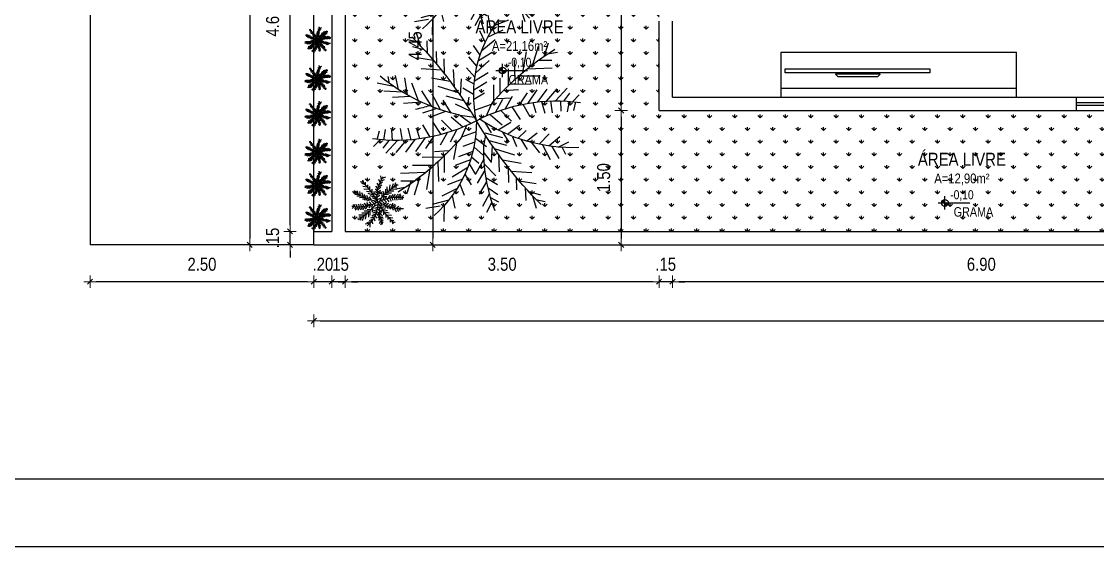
# Model space of a CAD drawing. Header units: millimetres. Extents: x 2718 to 3327, y 272 to 594.
# Drawn here: x 3056.77 to 3068.78, y 418.59 to 424.45 of the extents above; entities that cross this region are included whole.
import ezdxf
from ezdxf.enums import TextEntityAlignment as Align

# ---------------------------------------------------------------- set-up
doc = ezdxf.new("R2010")
doc.units = ezdxf.units.MM
doc.header["$MEASUREMENT"] = 0
doc.linetypes.add('CONTINU', pattern=[0])
doc.layers.get('0').update_dxf_attribs({"linetype": 'CONTINUOUS'})
doc.layers.get('DEFPOINTS').update_dxf_attribs({"linetype": 'CONTINUOUS'})
for name, color, linetype in [('COTA', 7, 'CONTINUOUS'), ('E-hatch', 8, 'CONTINUOUS'), ('E-txt-g', 3, 'CONTINUOUS'), ('LAYER7', 4, 'CONTINUOUS'), ('Lotes', 2, 'CONTINUOUS'), ('VE', 118, 'CONTINUOUS'), ('VEGET', 76, 'CONTINUOUS')]:
    doc.layers.add(name, color=color, linetype=linetype)
for name, color, linetype, lineweight in [('E-Pen-C', 4, 'CONTINUOUS', 15), ('E-Pen-G', 3, 'CONTINUOUS', 30), ('E-Txt-W', 7, 'CONTINUOUS', 20)]:
    doc.layers.add(name, color=color, linetype=linetype, lineweight=lineweight)
doc.styles.add('F2', font='ARIALN.TTF')
doc.styles.add('REG60', font='romans.shx', dxfattribs={"width": 0.8, "height": 0.15})
doc.styles.add('REG80', font='romans.shx', dxfattribs={"width": 0.8, "height": 0.2})
doc.dimstyles.new('DIMENSION-1', dxfattribs={"dimtxt": 0.145, "dimasz": 0.07, "dimexe": 1, "dimexo": 0, "dimgap": 0.12, "dimtad": 1, "dimzin": 7, "dimdsep": 46, "dimtxsty": 'F2', "dimblk1": 'TRACO', "dimblk2": 'TRACO', "dimsah": 1, "dimcen": 1, "dimse1": 1, "dimse2": 1, "dimclrd": 4, "dimclre": 256, "dimclrt": 4, "dimadec": 8, "dimazin": 0, "dimtfac": 1, "dimtix": 1, "dimtmove": 2, "dimatfit": 3, "dimldrblk": 'TRACO', "dimfxl": 1, "dimtolj": 1, "dimtzin": 0, "dimarcsym": 0})
pattern_1 = [(90, (1504.28528, 394.5255), (-0.141421356, 0.141421356), [0.0375, -0.245342713]), (45, (1504.28528, 394.5255), (-0.141421356, 0.141421356), [0.0375, -0.1625]), (135, (1504.28528, 394.5255), (-0.141421356, -0.141421356), [0.0375, -0.1625])]

# ---------------------------------------------------------------- blocks, each defined once
blk = doc.blocks.new('TRACO')
at = {"layer": 'E-Pen-C'}
for p, q in [((-1, 0), (1, 0)), ((0, 1), (0, -1))]:
    blk.add_line(p, q, dxfattribs=at)
at = {"layer": 'E-Pen-G'}
blk.add_line((-0.42, -0.42), (0.42, 0.42), dxfattribs=at)
blk = doc.blocks.new('*D398')
at = {"layer": 'COTA', "color": 4, "linetype": 'Continuous', "lineweight": -2, "transparency": 16777216}
blk.add_line((3070.86, 421.547), (3064.103, 421.547), dxfattribs=at)
at = {"layer": 'DEFPOINTS', "color": 0, "linetype": 'Continuous', "transparency": 16777216}
for p in [(3064.033, 423.609, -1.83), (3070.93, 423.459, -1.83), (3064.033, 421.547)]:
    blk.add_point(p, dxfattribs=at)
at = {"layer": 'COTA', "color": 4, "linetype": 'Continuous', "lineweight": -2, "transparency": 16777216, "xscale": 0.07, "yscale": 0.07, "zscale": 0.07, "rotation": 180}
blk.add_blockref('TRACO', (3064.033, 421.547), dxfattribs=at)
at = {"layer": 'COTA', "color": 4, "linetype": 'Continuous', "lineweight": -2, "transparency": 16777216, "xscale": 0.07, "yscale": 0.07, "zscale": 0.07}
blk.add_blockref('TRACO', (3070.93, 421.547), dxfattribs=at)
at = {"layer": 'COTA', "color": 4, "linetype": 'Continuous', "transparency": 16777216, "insert": (3067.482, 421.741), "char_height": 0.145, "attachment_point": 5, "style": 'F2'}
blk.add_mtext('\\A1;6.90', dxfattribs=at)
blk = doc.blocks.new('*D399')
at = {"layer": 'COTA', "color": 4, "linetype": 'Continuous', "lineweight": -2, "transparency": 16777216}
for p, q in [((3063.813, 421.547), (3063.743, 421.547)), ((3064.033, 421.547), (3063.883, 421.547)), ((3064.103, 421.547), (3064.173, 421.547))]:
    blk.add_line(p, q, dxfattribs=at)
at = {"layer": 'DEFPOINTS', "color": 0, "linetype": 'Continuous', "transparency": 16777216}
for p in [(3063.883, 423.609, -1.83), (3064.033, 423.609, -1.83), (3063.883, 421.547)]:
    blk.add_point(p, dxfattribs=at)
at = {"layer": 'COTA', "color": 4, "linetype": 'Continuous', "lineweight": -2, "transparency": 16777216, "xscale": 0.07, "yscale": 0.07, "zscale": 0.07}
blk.add_blockref('TRACO', (3063.883, 421.547), dxfattribs=at)
at = {"layer": 'COTA', "color": 4, "linetype": 'Continuous', "lineweight": -2, "transparency": 16777216, "xscale": 0.07, "yscale": 0.07, "zscale": 0.07, "rotation": 180}
blk.add_blockref('TRACO', (3064.033, 421.547), dxfattribs=at)
at = {"layer": 'COTA', "color": 4, "linetype": 'Continuous', "transparency": 16777216, "insert": (3063.958, 421.741), "char_height": 0.145, "attachment_point": 5, "style": 'F2'}
blk.add_mtext('\\A1;.15', dxfattribs=at)
blk = doc.blocks.new('*D400')
at = {"layer": 'COTA', "color": 4, "linetype": 'Continuous', "lineweight": -2, "transparency": 16777216}
blk.add_line((3063.813, 421.547), (3060.45, 421.547), dxfattribs=at)
at = {"layer": 'DEFPOINTS', "color": 0, "linetype": 'Continuous', "transparency": 16777216}
for p in [(3063.883, 423.609, -1.83), (3060.38, 422.109, -1.83), (3060.38, 421.547)]:
    blk.add_point(p, dxfattribs=at)
at = {"layer": 'COTA', "color": 4, "linetype": 'Continuous', "lineweight": -2, "transparency": 16777216, "xscale": 0.07, "yscale": 0.07, "zscale": 0.07, "rotation": 180}
blk.add_blockref('TRACO', (3060.38, 421.547), dxfattribs=at)
at = {"layer": 'COTA', "color": 4, "linetype": 'Continuous', "lineweight": -2, "transparency": 16777216, "xscale": 0.07, "yscale": 0.07, "zscale": 0.07}
blk.add_blockref('TRACO', (3063.883, 421.547), dxfattribs=at)
at = {"layer": 'COTA', "color": 4, "linetype": 'Continuous', "transparency": 16777216, "insert": (3062.132, 421.741), "char_height": 0.145, "attachment_point": 5, "style": 'F2'}
blk.add_mtext('\\A1;3.50', dxfattribs=at)
blk = doc.blocks.new('*D401')
at = {"layer": 'COTA', "color": 4, "linetype": 'Continuous', "lineweight": -2, "transparency": 16777216}
for p, q in [((3060.16, 421.547), (3060.09, 421.547)), ((3060.38, 421.547), (3060.23, 421.547)), ((3060.45, 421.547), (3060.52, 421.547))]:
    blk.add_line(p, q, dxfattribs=at)
at = {"layer": 'DEFPOINTS', "color": 0, "linetype": 'Continuous', "transparency": 16777216}
for p in [(3060.23, 422.109, -1.83), (3060.38, 422.109, -1.83), (3060.23, 421.547)]:
    blk.add_point(p, dxfattribs=at)
at = {"layer": 'COTA', "color": 4, "linetype": 'Continuous', "lineweight": -2, "transparency": 16777216, "xscale": 0.07, "yscale": 0.07, "zscale": 0.07}
blk.add_blockref('TRACO', (3060.23, 421.547), dxfattribs=at)
at = {"layer": 'COTA', "color": 4, "linetype": 'Continuous', "lineweight": -2, "transparency": 16777216, "xscale": 0.07, "yscale": 0.07, "zscale": 0.07, "rotation": 180}
blk.add_blockref('TRACO', (3060.38, 421.547), dxfattribs=at)
at = {"layer": 'COTA', "color": 4, "linetype": 'Continuous', "transparency": 16777216, "insert": (3060.305, 421.741), "char_height": 0.145, "attachment_point": 5, "style": 'F2'}
blk.add_mtext('\\A1;.15', dxfattribs=at)
blk = doc.blocks.new('*D402')
at = {"layer": 'COTA', "color": 4, "linetype": 'Continuous', "lineweight": -2, "transparency": 16777216}
blk.add_line((3060.1, 421.11), (3082.46, 421.11), dxfattribs=at)
at = {"layer": 'DEFPOINTS', "color": 0, "linetype": 'Continuous', "transparency": 16777216}
for p in [(3060.03, 421.959, -1.83), (3082.53, 421.959, -1.83), (3082.53, 421.11)]:
    blk.add_point(p, dxfattribs=at)
at = {"layer": 'COTA', "color": 4, "linetype": 'Continuous', "lineweight": -2, "transparency": 16777216, "xscale": 0.07, "yscale": 0.07, "zscale": 0.07, "rotation": 180}
blk.add_blockref('TRACO', (3060.03, 421.11), dxfattribs=at)
at = {"layer": 'COTA', "color": 4, "linetype": 'Continuous', "lineweight": -2, "transparency": 16777216, "xscale": 0.07, "yscale": 0.07, "zscale": 0.07}
blk.add_blockref('TRACO', (3082.53, 421.11), dxfattribs=at)
at = {"layer": 'COTA', "color": 4, "linetype": 'Continuous', "transparency": 16777216, "insert": (3071.28, 421.304), "char_height": 0.145, "attachment_point": 5, "style": 'F2'}
blk.add_mtext('\\A1;22.50', dxfattribs=at)
blk = doc.blocks.new('*D466')
at = {"layer": 'COTA', "color": 4, "linetype": 'Continuous', "lineweight": -2, "transparency": 16777216}
for p, q in [((3059.96, 421.547), (3059.89, 421.547)), ((3060.23, 421.547), (3060.03, 421.547)), ((3060.3, 421.547), (3060.37, 421.547))]:
    blk.add_line(p, q, dxfattribs=at)
at = {"layer": 'DEFPOINTS', "color": 0, "linetype": 'Continuous', "transparency": 16777216}
for p in [(3060.03, 422.109, -1.83), (3060.23, 422.109, -1.83), (3060.03, 421.547)]:
    blk.add_point(p, dxfattribs=at)
at = {"layer": 'COTA', "color": 4, "linetype": 'Continuous', "lineweight": -2, "transparency": 16777216, "xscale": 0.07, "yscale": 0.07, "zscale": 0.07}
blk.add_blockref('TRACO', (3060.03, 421.547), dxfattribs=at)
at = {"layer": 'COTA', "color": 4, "linetype": 'Continuous', "lineweight": -2, "transparency": 16777216, "xscale": 0.07, "yscale": 0.07, "zscale": 0.07, "rotation": 180}
blk.add_blockref('TRACO', (3060.23, 421.547), dxfattribs=at)
at = {"layer": 'COTA', "color": 4, "linetype": 'Continuous', "transparency": 16777216, "insert": (3060.13, 421.741), "char_height": 0.145, "attachment_point": 5, "style": 'F2'}
blk.add_mtext('\\A1;.20', dxfattribs=at)
blk = doc.blocks.new('*D488')
at = {"layer": 'COTA', "color": 4, "linetype": 'Continuous', "lineweight": -2, "transparency": 16777216}
for p, q in [((3059.763, 422.179), (3059.763, 422.249)), ((3059.763, 421.959), (3059.763, 422.109)), ((3059.763, 421.889), (3059.763, 421.819))]:
    blk.add_line(p, q, dxfattribs=at)
at = {"layer": 'DEFPOINTS', "color": 0, "linetype": 'Continuous', "transparency": 16777216}
for p in [(3059.763, 422.109), (3060.03, 422.109, -1.83), (3060.03, 421.959, -1.83)]:
    blk.add_point(p, dxfattribs=at)
at = {"layer": 'COTA', "color": 4, "linetype": 'Continuous', "lineweight": -2, "transparency": 16777216, "xscale": 0.07, "yscale": 0.07, "zscale": 0.07}
for p, rotation in [((3059.763, 422.109), 270), ((3059.763, 421.959), 90)]:
    blk.add_blockref('TRACO', p, dxfattribs=dict(at, rotation=rotation))
at = {"layer": 'COTA', "color": 4, "linetype": 'Continuous', "transparency": 16777216, "insert": (3059.569, 422.034), "char_height": 0.145, "attachment_point": 5, "rotation": 90, "style": 'F2'}
blk.add_mtext('\\A1;.15', dxfattribs=at)
blk = doc.blocks.new('*D489')
at = {"layer": 'COTA', "color": 4, "linetype": 'Continuous', "lineweight": -2, "transparency": 16777216}
blk.add_line((3059.763, 422.179), (3059.763, 426.713), dxfattribs=at)
at = {"layer": 'DEFPOINTS', "color": 0, "linetype": 'Continuous', "transparency": 16777216}
for p in [(3059.763, 426.783), (3060.03, 426.783, -0.82), (3060.03, 422.109, -1.83)]:
    blk.add_point(p, dxfattribs=at)
at = {"layer": 'COTA', "color": 4, "linetype": 'Continuous', "lineweight": -2, "transparency": 16777216, "xscale": 0.07, "yscale": 0.07, "zscale": 0.07}
for p, rotation in [((3059.763, 426.783), 90), ((3059.763, 422.109), 270)]:
    blk.add_blockref('TRACO', p, dxfattribs=dict(at, rotation=rotation))
at = {"layer": 'COTA', "color": 4, "linetype": 'Continuous', "transparency": 16777216, "insert": (3059.569, 424.446), "char_height": 0.145, "attachment_point": 5, "rotation": 90, "style": 'F2'}
blk.add_mtext('\\A1;4.67', dxfattribs=at)
blk = doc.blocks.new('*D499')
at = {"layer": 'COTA', "color": 4, "linetype": 'Continuous', "lineweight": -2, "transparency": 16777216}
blk.add_line((3059.313, 442.889), (3059.313, 422.029), dxfattribs=at)
at = {"layer": 'DEFPOINTS', "color": 0, "linetype": 'Continuous', "transparency": 16777216}
for p in [(3060.03, 442.959, -1.83), (3059.313, 421.959), (3060.03, 421.959, -1.83)]:
    blk.add_point(p, dxfattribs=at)
at = {"layer": 'COTA', "color": 4, "linetype": 'Continuous', "lineweight": -2, "transparency": 16777216, "xscale": 0.07, "yscale": 0.07, "zscale": 0.07}
for p, rotation in [((3059.313, 442.959), 90), ((3059.313, 421.959), 270)]:
    blk.add_blockref('TRACO', p, dxfattribs=dict(at, rotation=rotation))
at = {"layer": 'COTA', "color": 4, "linetype": 'Continuous', "transparency": 16777216, "insert": (3059.119, 432.459), "char_height": 0.145, "attachment_point": 5, "rotation": 90, "style": 'F2'}
blk.add_mtext('\\A1;21.00', dxfattribs=at)
blk = doc.blocks.new('*D500')
at = {"layer": 'COTA', "color": 4, "linetype": 'Continuous', "lineweight": -2, "transparency": 16777216}
blk.add_line((3059.96, 421.547), (3057.6, 421.547), dxfattribs=at)
at = {"layer": 'DEFPOINTS', "color": 0, "linetype": 'Continuous', "transparency": 16777216}
for p in [(3057.53, 421.959, -1.83), (3060.03, 421.959, -1.83), (3057.53, 421.547)]:
    blk.add_point(p, dxfattribs=at)
at = {"layer": 'COTA', "color": 4, "linetype": 'Continuous', "lineweight": -2, "transparency": 16777216, "xscale": 0.07, "yscale": 0.07, "zscale": 0.07, "rotation": 180}
blk.add_blockref('TRACO', (3057.53, 421.547), dxfattribs=at)
at = {"layer": 'COTA', "color": 4, "linetype": 'Continuous', "lineweight": -2, "transparency": 16777216, "xscale": 0.07, "yscale": 0.07, "zscale": 0.07}
blk.add_blockref('TRACO', (3060.03, 421.547), dxfattribs=at)
at = {"layer": 'COTA', "color": 4, "linetype": 'Continuous', "transparency": 16777216, "insert": (3058.78, 421.741), "char_height": 0.145, "attachment_point": 5, "style": 'F2'}
blk.add_mtext('\\A1;2.50', dxfattribs=at)
blk = doc.blocks.new('*D509')
at = {"layer": 'COTA', "color": 4, "linetype": 'Continuous', "lineweight": -2, "transparency": 16777216}
blk.add_line((3063.46, 426.336), (3063.46, 423.529), dxfattribs=at)
at = {"layer": 'DEFPOINTS', "color": 0, "linetype": 'Continuous', "transparency": 16777216}
for p in [(3063.883, 426.406, -1.83), (3063.46, 423.459), (3063.883, 423.459, -1.83)]:
    blk.add_point(p, dxfattribs=at)
at = {"layer": 'COTA', "color": 4, "linetype": 'Continuous', "lineweight": -2, "transparency": 16777216, "xscale": 0.07, "yscale": 0.07, "zscale": 0.07}
for p, rotation in [((3063.46, 426.406), 90), ((3063.46, 423.459), 270)]:
    blk.add_blockref('TRACO', p, dxfattribs=dict(at, rotation=rotation))
at = {"layer": 'COTA', "color": 4, "linetype": 'Continuous', "transparency": 16777216, "insert": (3063.266, 424.932), "char_height": 0.145, "attachment_point": 5, "rotation": 90, "style": 'F2'}
blk.add_mtext('\\A1;2.95', dxfattribs=at)
blk = doc.blocks.new('*D510')
at = {"layer": 'COTA', "color": 4, "linetype": 'Continuous', "lineweight": -2, "transparency": 16777216}
blk.add_line((3063.46, 423.389), (3063.46, 422.029), dxfattribs=at)
at = {"layer": 'DEFPOINTS', "color": 0, "linetype": 'Continuous', "transparency": 16777216}
for p in [(3063.883, 423.459, -1.83), (3063.46, 421.959), (3063.797, 421.959, -1.83)]:
    blk.add_point(p, dxfattribs=at)
at = {"layer": 'COTA', "color": 4, "linetype": 'Continuous', "lineweight": -2, "transparency": 16777216, "xscale": 0.07, "yscale": 0.07, "zscale": 0.07}
for p, rotation in [((3063.46, 423.459), 90), ((3063.46, 421.959), 270)]:
    blk.add_blockref('TRACO', p, dxfattribs=dict(at, rotation=rotation))
at = {"layer": 'COTA', "color": 4, "linetype": 'Continuous', "transparency": 16777216, "insert": (3063.266, 422.709), "char_height": 0.145, "attachment_point": 5, "rotation": 90, "style": 'F2'}
blk.add_mtext('\\A1;1.50', dxfattribs=at)
blk = doc.blocks.new('*D516')
at = {"layer": 'COTA', "color": 4, "linetype": 'Continuous', "lineweight": -2, "transparency": 16777216}
blk.add_line((3061.356, 426.336), (3061.356, 422.029), dxfattribs=at)
at = {"layer": 'DEFPOINTS', "color": 0, "linetype": 'Continuous', "transparency": 16777216}
for p in [(3061.534, 426.406), (3061.356, 421.959), (3061.534, 421.959, -1.83)]:
    blk.add_point(p, dxfattribs=at)
at = {"layer": 'COTA', "color": 4, "linetype": 'Continuous', "lineweight": -2, "transparency": 16777216, "xscale": 0.07, "yscale": 0.07, "zscale": 0.07}
for p, rotation in [((3061.356, 426.406), 90), ((3061.356, 421.959), 270)]:
    blk.add_blockref('TRACO', p, dxfattribs=dict(at, rotation=rotation))
at = {"layer": 'COTA', "color": 4, "linetype": 'Continuous', "transparency": 16777216, "insert": (3061.162, 424.182), "char_height": 0.145, "attachment_point": 5, "rotation": 90, "style": 'F2'}
blk.add_mtext('\\A1;4.45', dxfattribs=at)
blk = doc.blocks.new('TXT-AMB75')
at = {"layer": 'E-txt-g', "style": 'REG80', "width": 0.8, "flags": 8}
blk.add_attdef('TXT', text='', height=0.2, dxfattribs=at).set_placement((0.005, 0.296), align=Align.CENTER)
at = {"layer": 'E-Txt-W', "style": 'REG60', "width": 0.8, "flags": 8}
blk.add_attdef('TXT', text='', height=0.15, dxfattribs=at).set_placement((0.005, 0.027), align=Align.CENTER)
blk = doc.blocks.new('NV')
at = {"color": 4, "linetype": 'ByBlock', "ltscale": 0.5}
for p, q in [((-1.414, -0.142), (-1.414, 0.107)), ((-1.539, -0.018), (-0.953, -0.018))]:
    blk.add_line(p, q, dxfattribs=at)
at = {"color": 4, "ltscale": 2.5}
blk.add_circle((-1.414, -0.018), 0.0622, dxfattribs=at)
at = {"color": 4}
for points in [[(-1.414, -0.018), (-1.458, 0.026), (-1.476, -0.018), (-1.472, 0.006)], [(-1.414, -0.018), (-1.414, 0.045), (-1.458, 0.026), (-1.438, 0.04)], [(-1.414, -0.018), (-1.352, -0.018), (-1.37, -0.062), (-1.357, -0.041)], [(-1.414, -0.018), (-1.37, -0.062), (-1.414, -0.08), (-1.39, -0.075)]]:
    blk.add_solid(points, dxfattribs=at)
at = {"layer": 'E-Txt-W', "color": 4, "ltscale": 2.5, "style": 'F2'}
blk.add_attdef('COTAPISO', (-1.306, 0.073), '', height=0.15, dxfattribs=at)
blk = doc.blocks.new('FLOR2')
at = {"layer": 'VE', "color": 8}
for p, q in [((-80.3, 253.3), (-101.6, 282.1)), ((-82.6, 266.8), (-71.8, 290.5)), ((-77.5, 238.1), (-64.7, 269)), ((53.7, 258.4), (40.8, 273)), ((53.2, 243.8), (73.7, 286)), ((-74.7, 224.4), (-101.7, 246.3)), ((-69.4, 199.7), (-47.7, 241.3)), ((52.3, 229.2), (26.3, 258.5)), ((51.1, 215.2), (79.6, 258.5)), ((-66.3, 186.3), (-93.5, 208.1)), ((-61.3, 166.2), (-30.7, 213.6)), ((49.4, 200.4), (16.6, 234.2)), ((43.9, 166.6), (16.6, 210)), ((48.1, 190.9), (79.6, 229.4)), ((-57.8, 153.1), (-91, 179.1)), ((42.1, 157.4), (74.8, 195.4)), ((187.8, 178.2), (161.1, 191.4)), ((197.1, 193.1), (174.8, 202.3)), ((193, 186.4), (218.9, 189.4)), ((-228.8, 121.8), (-258.8, 154)), ((-50.9, 128.4), (-27.3, 174.9)), ((34.9, 127.8), (16.6, 176)), ((157.5, 136.3), (134.7, 159.9)), ((174.2, 158.1), (152.7, 176.1)), ((166, 147.1), (213.3, 152.2)), ((179.9, 166.3), (207.2, 166.2)), ((-248.3, 123.4), (-282.9, 101.8)), ((-209.5, 119.1), (-251.1, 97.5)), ((-195.2, 116.4), (-211.3, 146.7)), ((-157.4, 106.1), (-168.5, 136.9)), ((-128.8, 95.1), (-135.3, 128.2)), ((-45.4, 110.2), (-82.7, 140.9)), ((-39.3, 91.1), (-19.9, 146.4)), ((27.5, 102.9), (6.9, 146.9)), ((30.7, 113.1), (65.1, 137.2)), ((125.4, 100.5), (108.7, 123.5)), ((141.8, 117.9), (121.5, 144.1)), ((150.9, 128.4), (195.6, 131.1)), ((-171.1, 110.4), (-216.8, 98.5)), ((-143, 100.9), (-184.2, 85)), ((-101.1, 81.5), (-107.5, 115.3)), ((-84.2, 71.5), (-80.2, 97.5)), ((-36.3, 82.2), (-75, 107.5)), ((-61, 55.7), (-56.7, 89.9)), ((-30.9, 66.6), (-12.1, 113)), ((17.2, 73.9), (2, 112.9)), ((23.1, 89.8), (60.2, 112.9)), ((81.1, 61.1), (66.9, 100.4)), ((105, 81.1), (89.8, 117)), ((115.6, 91), (160.4, 89.1)), ((134.9, 110.4), (178, 110.1)), ((-110.7, 86.6), (-160.6, 77.4)), ((-91.7, 76.1), (-133.4, 59.7)), ((-71.4, 63.1), (-110.4, 47.3)), ((-25, 50.2), (-47.6, 61.3)), ((-18.6, 33.4), (-9.2, 79.1)), ((28.8, 25.6), (25.9, 67.6)), ((54.7, 41.9), (48.8, 84.2)), ((97.7, 74.8), (137.5, 72.5)), ((127.7, 19.7), (162.5, 64.9)), ((161.6, 26), (195.9, 72.7)), ((189.8, 32.5), (233.7, 85.8)), ((228.3, 43.3), (249.4, 72.6)), ((256.3, 52.6), (276.4, 71.1)), ((-50.4, 47.4), (-82.6, 34.3)), ((-11.4, 15.4), (7.9, 51.4)), ((7.7, 13.9), (7.9, 51.4)), ((43.6, 34.6), (82.9, 28.8)), ((67, 50.6), (105.8, 45.4)), ((103.6, 16.2), (129.9, 47.5)), ((209.1, 37.6), (258.9, 19.8)), ((234.1, 50.4), (269.5, 38.8)), ((-190.4, -16.5), (-241.7, 10.1)), ((-162.2, -10.6), (-203.9, 23.1)), ((-138.3, -6.5), (-174.5, 20.9)), ((-104.1, -2.9), (-140.4, 24.4)), ((-79, 0.2), (-115.2, 27.6)), ((-34.8, -7.8), (-70.5, 0.7)), ((-27.9, 27.5), (-69, 0.4)), ((17.8, -11.5), (53.6, 12.1)), ((19.5, 20.2), (55.1, 11.7)), ((74.5, 13.1), (115.2, -7.4)), ((122.9, 19), (159.1, -8.4)), ((146.8, 23), (188.6, -10.7)), ((175.1, 28.9), (226.4, 2.4)), ((-260.6, -36.3), (-297.5, -24.2)), ((-224.4, -25.1), (-274.3, -7.4)), ((-205.1, -20), (-249, -73.3)), ((-176.9, -13.5), (-211.2, -60.3)), ((-143.1, -7.2), (-177.8, -52.5)), ((-119, -3.8), (-145.3, -35)), ((-90.2, -2.9), (-116.5, -34.1)), ((-59, -22.2), (-98.2, -16.3)), ((-70, -29.4), (-64.1, -71.7)), ((-43.8, -14.7), (-40.9, -56.7)), ((-17.4, -15.4), (-5.3, -45.9)), ((32.9, -20.5), (32.1, -58.5)), ((42.4, -25.6), (71.3, -6.3)), ((66.1, -36.8), (101.2, -13.5)), ((88.6, -45.5), (126.2, -21)), ((240.1, -54.5), (268.6, -27.6)), ((-271.7, -40.1), (-291.8, -58.6)), ((-243.7, -30.8), (-264.8, -60.1)), ((-82.4, -38.1), (-121.1, -32.9)), ((-96.4, -48.6), (-82.2, -87.9)), ((-23.5, -56.8), (-61.5, -71.9)), ((5.3, -32.4), (-13.4, -78.7)), ((15.6, -54.2), (-3.2, -100.5)), ((9.6, -37.7), (32.3, -48.8)), ((54.4, -31.5), (57.1, -66)), ((80.3, -42.5), (81.7, -68.7)), ((98.9, -48.8), (111.9, -80.7)), ((109.3, -51.9), (156.4, -33)), ((128.7, -56.7), (141.8, -87.8)), ((143.9, -59.5), (181, -35.7)), ((173.3, -63.2), (215.7, -42.4)), ((212.6, -64.1), (249.1, -34.6)), ((-131, -78.5), (-175.7, -76.6)), ((-113, -62.3), (-152.8, -60)), ((-140.7, -88), (-124, -111.1)), ((-120.3, -68.7), (-105.1, -104.5)), ((-28.9, -84.6), (-68.3, -95.7)), ((-25.5, -69.9), (-13.5, -100.4)), ((23.9, -78.7), (4.6, -133.9)), ((21, -69.7), (59.6, -95)), ((50.8, -62.6), (58.9, -94.5)), ((64.2, -73.5), (111.4, -79.4)), ((74.6, -82.5), (81.9, -127.1)), ((159, -61.7), (176, -89.7)), ((198, -64.3), (219.9, -90.7)), ((232.1, -62.8), (267.9, -88.5)), ((-166.3, -115.9), (-211, -118.7)), ((-150.3, -97.9), (-193.3, -97.6)), ((-157.1, -105.4), (-136.8, -131.7)), ((-37.2, -114.1), (-68.5, -119.5)), ((-31.5, -100), (-16.7, -124.3)), ((35.5, -115.9), (12, -162.5)), ((30, -97.7), (67.4, -128.4)), ((87.1, -94.1), (128.1, -98.7)), ((101.9, -109), (98.1, -145.2)), ((108.6, -116.2), (149.5, -121.2)), ((-181.4, -134.6), (-228.6, -139.7)), ((-189.5, -145.7), (-168.1, -163.6)), ((-172.9, -123.8), (-150, -147.4)), ((-45.5, -137.8), (-81, -147.5)), ((-39.9, -122.1), (-27.9, -152.6)), ((42.5, -140.6), (75.6, -166.6)), ((120.9, -130.2), (119.1, -162.8)), ((131.2, -142.8), (171.4, -148.5)), ((-208.4, -174), (-234.3, -177)), ((-195.2, -153.8), (-222.5, -153.8)), ((-203.2, -165.8), (-176.5, -178.9)), ((-59.4, -170.6), (-98.3, -175.1)), ((-50.1, -149.5), (-40.8, -185.5)), ((45.9, -153.7), (15.3, -201.1)), ((50.9, -173.8), (78.2, -195.6)), ((137.7, -151.4), (134.9, -176.1)), ((145.5, -162.1), (177.9, -167.4)), ((-212.4, -180.7), (-190.1, -189.9)), ((-71.3, -194.2), (-110.7, -203.1)), ((-75.6, -202), (-60.4, -237.2)), ((-63.4, -178.9), (-44, -219.3)), ((54.1, -187.2), (32.4, -228.8)), ((-84.5, -217), (-113.5, -232.1)), ((-90.3, -226.2), (-80.6, -245)), ((62.1, -225.6), (49.4, -256.6)), ((59.4, -211.9), (86.4, -233.9)), ((67.3, -254.3), (56.5, -278)), ((64.9, -240.8), (86.2, -269.6))]:
    blk.add_line(p, q, dxfattribs=at)
for centre, radius, start, end in [((1087.9, 462.4), 1186.7, 188.516, 202.6061), ((-486.5, 269.5), 540.3, 336.1944, 2.2987), ((-211.8, 435.3), 475.2, 295.4351, 330.987), ((-111.8, 349.6), 262, 304.4561, 313.2891), ((-266.2, -219.1), 342.9, 41.079, 90.2435), ((11.4, 742.8), 732.4, 273.4205, 291.3892), ((-26.8, -730.3), 732.4, 93.4205, 111.3892), ((196.4, -422.9), 475.2, 115.4351, 150.987), ((-481.7, 27.7), 466.5, 321.3423, 356.988), ((200.6, 278.7), 342.9, 232.5988, 281.7634), ((-1103.2, -449.9), 1186.7, 8.516, 22.6061), ((-241, -435.3), 473.3, 32.1218, 54.7349)]:
    blk.add_arc(centre, radius, start, end, dxfattribs=at)

msp = doc.modelspace()

# ---------------------------------------------------------------- hatches: boundary and pattern name
at = {"layer": 'E-hatch'}
h = msp.add_hatch(dxfattribs=at)
h.set_pattern_fill('GRASS', color=8, scale=0.2, style=0)
h.set_pattern_definition(pattern_1)
h.paths.add_polyline_path([(3060.38, 428.709), (3063.03, 428.709), (3063.03, 426.406), (3063.883, 426.406), (3063.883, 422.109), (3060.38, 422.109)])
h.paths.add_polyline_path([(3060.39, 428.614), (3060.39, 427.314), (3060.69, 427.314), (3060.69, 428.614)], flags=16)
h.paths.add_polyline_path([(3060.38, 427.483), (3061.38, 427.483), (3061.38, 427.513), (3060.38, 427.513)], flags=17)
h.paths.add_polyline_path([(3060.73, 428.614), (3060.73, 427.314), (3061.03, 427.314), (3061.03, 428.614)], flags=16)
h.paths.add_polyline_path([(3061.13, 428.614), (3061.13, 427.314), (3061.43, 427.314), (3061.43, 428.614)], flags=16)
h.paths.add_polyline_path([(3061.53, 428.614), (3061.53, 427.314), (3061.83, 427.314), (3061.83, 428.614)], flags=16)
h.paths.add_polyline_path([(3062.33, 428.614), (3062.33, 427.314), (3062.63, 427.314), (3062.63, 428.614)], flags=16)
h.paths.add_polyline_path([(3061.93, 428.614), (3061.93, 427.314), (3062.23, 427.314), (3062.23, 428.614)], flags=16)
h.paths.add_polyline_path([(3062.73, 428.614), (3062.73, 427.314), (3063.03, 427.314), (3063.03, 428.614)], flags=16)
h.paths.add_polyline_path([(3063.389, 425.543), (3063.789, 425.543), (3063.789, 425.348), (3063.389, 425.348)], flags=16)
h.paths.add_polyline_path([(3062.137, 423.907), (3062.137, 423.944), (3062.122, 423.941), (3062.11, 423.933)], flags=24)
h.paths.add_polyline_path([(3062.137, 423.907), (3062.11, 423.933), (3062.102, 423.921), (3062.099, 423.907)], flags=8)
h.paths.add_polyline_path([(3062.137, 423.907), (3062.174, 423.907), (3062.171, 423.892), (3062.163, 423.88)], flags=8)
h.paths.add_polyline_path([(3062.137, 423.907), (3062.163, 423.88), (3062.151, 423.872), (3062.137, 423.869)], flags=24)
edge = h.paths.add_edge_path(flags=16)
edge.add_line((3062.137, 423.832), (3062.137, 423.981))
edge = h.paths.add_edge_path(flags=16)
edge.add_arc((3062.137, 423.907), 0.0373, 0, 360)
edge = h.paths.add_edge_path(flags=16)
edge.add_line((3062.062, 423.907), (3062.413, 423.907))
h.paths.add_polyline_path([(3062.166, 423.898), (3062.45, 423.898), (3062.45, 424.078), (3062.166, 424.078)], flags=24)
h.paths.add_polyline_path([(3061.788, 424.275), (3062.864, 424.275), (3062.864, 424.551), (3061.788, 424.551)], flags=24)
h.paths.add_polyline_path([(3061.985, 424.07), (3062.667, 424.07), (3062.667, 424.267), (3061.985, 424.267)], flags=24)
h.paths.add_polyline_path([(3062.079, 426.068), (3062.475, 426.068), (3062.475, 426.369), (3062.079, 426.369)], flags=24)
h.paths.add_polyline_path([(3063.301, 426.068), (3063.604, 426.068), (3063.604, 426.369), (3063.301, 426.369)], flags=24)
h.paths.add_polyline_path([(3060.579, 426.068), (3060.975, 426.068), (3060.975, 426.369), (3060.579, 426.369)], flags=24)
h.paths.add_polyline_path([(3063.416, 424.735), (3063.416, 425.131), (3063.114, 425.131), (3063.114, 424.735)], flags=24)
h.paths.add_polyline_path([(3061.312, 423.987), (3061.312, 424.383), (3061.011, 424.383), (3061.011, 423.987)], flags=24)
h.paths.add_polyline_path([(3063.416, 422.506), (3063.416, 422.902), (3063.114, 422.902), (3063.114, 422.506)], flags=24)
h = msp.add_hatch(dxfattribs=at)
h.set_pattern_fill('GRASS', color=8, scale=0.2, style=0)
h.set_pattern_definition(pattern_1)
h.paths.add_polyline_path([(3063.883, 423.459), (3073.43, 423.459), (3073.43, 422.109), (3063.883, 422.109)])
h.paths.add_polyline_path([(3067.075, 422.427), (3067.075, 422.464), (3067.061, 422.461), (3067.049, 422.453)], flags=24)
h.paths.add_polyline_path([(3067.075, 422.427), (3067.049, 422.453), (3067.041, 422.441), (3067.038, 422.427)], flags=8)
h.paths.add_polyline_path([(3067.075, 422.427), (3067.113, 422.427), (3067.11, 422.412), (3067.102, 422.4)], flags=8)
h.paths.add_polyline_path([(3067.075, 422.427), (3067.102, 422.4), (3067.09, 422.392), (3067.075, 422.389)], flags=24)
edge = h.paths.add_edge_path(flags=16)
edge.add_line((3067.075, 422.352), (3067.075, 422.501))
edge = h.paths.add_edge_path(flags=16)
edge.add_arc((3067.075, 422.427), 0.0373, 0, 360)
edge = h.paths.add_edge_path(flags=16)
edge.add_line((3067.001, 422.427), (3067.352, 422.427))
h.paths.add_polyline_path([(3067.105, 422.418), (3067.388, 422.418), (3067.388, 422.598), (3067.105, 422.598)], flags=24)
h.paths.add_polyline_path([(3066.727, 422.795), (3067.803, 422.795), (3067.803, 423.071), (3066.727, 423.071)], flags=24)
h.paths.add_polyline_path([(3066.924, 422.59), (3067.606, 422.59), (3067.606, 422.787), (3066.924, 422.787)], flags=24)
h.paths.add_polyline_path([(3069.346, 423.394), (3069.746, 423.394), (3069.746, 423.2), (3069.346, 423.2)], flags=16)
h.paths.add_polyline_path([(3071.984, 423.381), (3072.385, 423.381), (3072.385, 423.186), (3071.984, 423.186)], flags=16)
h.paths.add_polyline_path([(3070.524, 422.506), (3070.524, 422.902), (3070.222, 422.902), (3070.222, 422.506)], flags=24)
h.paths.add_polyline_path([(3069.277, 422.581), (3069.277, 422.976), (3068.975, 422.976), (3068.975, 422.581)], flags=24)

# ---------------------------------------------------------------- linework, layer by layer
at = {"color": 8, "linetype": 'CONTINU'}
for p, q in [((3065.246, 424.109), (3067.876, 424.109)), ((3065.246, 423.609), (3065.246, 424.109)), ((3067.876, 423.609), (3067.876, 424.109)), ((3065.246, 423.709), (3067.876, 423.709))]:
    msp.add_line(p, q, dxfattribs=at)
for points in [[(3066.908, 423.923), (3066.908, 423.88), (3065.292, 423.88), (3065.292, 423.923)], [(3066.35, 423.87), (3066.35, 423.862), (3066.324, 423.836), (3065.882, 423.836), (3065.857, 423.862), (3065.857, 423.87)]]:
    msp.add_lwpolyline(points, close=True, dxfattribs=at)
at = {"layer": 'COTA', "color": 5, "linetype": 'Continuous'}
for p, q in [((3060.38, 427.483, 0.486), (3060.38, 422.109)), ((3060.23, 426.783, 0.486), (3060.23, 422.109)), ((3063.883, 423.459), (3063.883, 424.456)), ((3064.033, 423.609), (3064.033, 424.456)), ((3064.033, 423.609), (3068.539, 423.609)), ((3068.539, 423.609), (3068.539, 423.459)), ((3063.883, 423.459), (3068.539, 423.459)), ((3060.03, 422.109), (3060.23, 422.109)), ((3060.03, 421.959), (3060.03, 422.109)), ((3060.18, 422.109), (3060.23, 422.109)), ((3060.38, 422.109), (3073.43, 422.109)), ((3060.03, 421.959), (3082.53, 421.959))]:
    msp.add_line(p, q, dxfattribs=at)
at = {"layer": 'COTA', "color": 8, "linetype": 'Continuous'}
for p, q in [((3068.539, 423.609), (3070.539, 423.609)), ((3068.539, 423.459), (3070.539, 423.459))]:
    msp.add_line(p, q, dxfattribs=at)
at = {"layer": 'COTA', "color": 7, "linetype": 'Continuous'}
for p, q in [((3068.539, 423.549), (3070.539, 423.549)), ((3068.539, 423.519), (3070.539, 423.519))]:
    msp.add_line(p, q, dxfattribs=at)
at = {"layer": 'LAYER7', "color": 8, "linetype": 'Continuous'}
for p, q in [((3057.53, 442.959), (3057.53, 421.959)), ((3060.03, 422.109), (3060.03, 426.783, 0.524)), ((3060.03, 421.959), (3057.53, 421.959))]:
    msp.add_line(p, q, dxfattribs=at)
at = {"layer": 'Lotes', "color": 2}
msp.add_lwpolyline([(3024.975, 418.59), (3099.548, 418.59), (3099.548, 463.14), (3024.975, 463.14)], close=True, dxfattribs=at)
at = {"layer": 'Lotes', "color": 1}
msp.add_lwpolyline([(3026.85, 462.39), (3098.798, 462.39), (3098.798, 419.34), (3026.85, 419.34)], close=True, dxfattribs=at)

# ---------------------------------------------------------------- block references
ref = msp.add_blockref('TXT-AMB75', (3062.322, 424.105, 1.83), dxfattribs=dict(xscale=0.7290000000000001, yscale=0.7290000000000001, zscale=0.7290000000000001))
ref.add_attrib('TXT', 'ÁREA LIVRE', dxfattribs={"layer": 'E-txt-g', "color": 2, "height": 0.1458, "style": 'F2'}).set_placement((3062.326, 424.321, 1.83), align=Align.CENTER)
ref.add_attrib('TXT', 'A=21,16m²', dxfattribs={"layer": 'E-Txt-W', "height": 0.1094, "style": 'F2'}).set_placement((3062.326, 424.125, 1.83), align=Align.CENTER)
ref = msp.add_blockref('NV', (3062.985, 423.917, 1.83), dxfattribs=dict(xscale=0.6, yscale=0.6, zscale=0.6))
ref.add_attrib('COTAPISO', '-0,10', (3062.196, 423.948, 1.83), dxfattribs={"layer": 'E-Txt-W', "color": 4, "ltscale": 2.5, "height": 0.1, "style": 'F2'})
ref = msp.add_blockref('TXT-AMB75', (3067.261, 422.625, 1.83), dxfattribs=dict(xscale=0.7290000000000001, yscale=0.7290000000000001, zscale=0.7290000000000001))
ref.add_attrib('TXT', 'ÁREA LIVRE', dxfattribs={"layer": 'E-txt-g', "color": 2, "height": 0.1458, "style": 'F2'}).set_placement((3067.265, 422.841, 1.83), align=Align.CENTER)
ref.add_attrib('TXT', 'A=12,90m²', dxfattribs={"layer": 'E-Txt-W', "height": 0.1094, "style": 'F2'}).set_placement((3067.265, 422.645, 1.83), align=Align.CENTER)
ref = msp.add_blockref('NV', (3067.924, 422.437, 1.83), dxfattribs=dict(xscale=0.6, yscale=0.6, zscale=0.6))
ref.add_attrib('COTAPISO', '-0,10', (3067.135, 422.468, 1.83), dxfattribs={"layer": 'E-Txt-W', "color": 4, "ltscale": 2.5, "height": 0.1, "style": 'F2'})
at = {"layer": 'VEGET', "ltscale": 0.35, "extrusion": (0, 0, -1), "rotation": 306.8674586725334}
for p, xscale, yscale, zscale in [((-3061.717, 425.389), 0.004063363178100604, 0.004063363178100604, -0.004063363178100604), ((-3061.846, 423.305), 0.004063363178100604, 0.004063363178100604, -0.004063363178100604), ((-3060.073, 424.24), 0.0005079203972625755, 0.0005079203972625755, -0.0005079203972625755), ((-3060.073, 423.808), 0.0005079203972625755, 0.0005079203972625755, -0.0005079203972625755), ((-3060.073, 423.41), 0.0005079203972625755, 0.0005079203972625755, -0.0005079203972625755), ((-3060.073, 422.989), 0.0005079203972625755, 0.0005079203972625755, -0.0005079203972625755), ((-3060.073, 422.628), 0.0005079203972625755, 0.0005079203972625755, -0.0005079203972625755), ((-3060.744, 422.426), 0.001015840794525151, 0.001015840794525151, -0.001015840794525151), ((-3060.073, 422.258), 0.0005079203972625755, 0.0005079203972625755, -0.0005079203972625755)]:
    msp.add_blockref('FLOR2', p, dxfattribs=dict(at, xscale=xscale, yscale=yscale, zscale=zscale))

# ---------------------------------------------------------------- texts
at = {"color": 4, "style": 'F2'}
for p in [(3062.203, 423.75), (3067.173, 422.274)]:
    msp.add_text('GRAMA', height=0.1052, dxfattribs=at).set_placement(p)

# ---------------------------------------------------------------- dimensions: what is measured, and where the dimension line sits
at = {"layer": 'COTA', "color": 7, "linetype": 'Continuous'}
for base, p1, p2, override, picture, middle in [((3059.313, 421.959, 1.83), (3060.03, 442.959), (3060.03, 421.959), {"dimfxl": 0.06}, '*D499', (3059.119, 432.459, 1.83)), ((3059.763, 426.783, 1.83), (3060.03, 422.109), (3060.03, 426.783, 1.009), {"dimfxl": 0.06}, '*D489', (3059.569, 424.446, 1.83)), ((3061.356, 421.959, 1.83), (3061.534, 426.406, 1.83), (3061.534, 421.959), {"dimadec": 0, "dimfxl": 0.06}, '*D516', (3061.162, 424.182, 1.83)), ((3063.46, 423.459, 1.83), (3063.883, 426.406), (3063.883, 423.459), {"dimadec": 0, "dimfxl": 0.06}, '*D509', (3063.266, 424.932, 1.83)), ((3063.46, 421.959, 1.83), (3063.883, 423.459), (3063.797, 421.959), {"dimadec": 0, "dimfxl": 0.06}, '*D510', (3063.266, 422.709, 1.83)), ((3059.763, 422.109, 1.83), (3060.03, 421.959), (3060.03, 422.109), {"dimfxl": 0.06}, '*D488', (3059.569, 422.034, 1.83))]:
    dim = msp.add_linear_dim(base=base, p1=p1, p2=p2, angle=90, dimstyle='DIMENSION-1', override=override, dxfattribs=at)
    dim.commit()
    dim.dimension.update_dxf_attribs({"geometry": picture, "text_midpoint": middle})
at = {"layer": 'COTA', "color": 5, "linetype": 'Continuous'}
for base, p1, p2, picture, middle in [((3060.38, 421.547, 1.83), (3063.883, 423.609), (3060.38, 422.109), '*D400', (3062.132, 421.741, 1.83)), ((3063.883, 421.547, 1.83), (3064.033, 423.609), (3063.883, 423.609), '*D399', (3063.958, 421.741, 1.83)), ((3064.033, 421.547, 1.83), (3070.93, 423.459), (3064.033, 423.609), '*D398', (3067.482, 421.741, 1.83))]:
    dim = msp.add_linear_dim(base=base, p1=p1, p2=p2, dimstyle='DIMENSION-1', override={"dimfxl": 0.06}, dxfattribs=at)
    dim.commit()
    dim.dimension.update_dxf_attribs({"geometry": picture, "text_midpoint": middle})
at = {"layer": 'COTA', "color": 7, "linetype": 'Continuous'}
for base, p1, p2, picture, middle in [((3060.03, 421.547, 1.83), (3060.23, 422.109), (3060.03, 422.109), '*D466', (3060.13, 421.741, 1.83)), ((3060.23, 421.547, 1.83), (3060.38, 422.109), (3060.23, 422.109), '*D401', (3060.305, 421.741, 1.83)), ((3057.53, 421.547, 1.83), (3060.03, 421.959), (3057.53, 421.959), '*D500', (3058.78, 421.741, 1.83)), ((3082.53, 421.11, 1.83), (3060.03, 421.959), (3082.53, 421.959), '*D402', (3071.28, 421.304, 1.83))]:
    dim = msp.add_linear_dim(base=base, p1=p1, p2=p2, dimstyle='DIMENSION-1', override={"dimfxl": 0.06}, dxfattribs=at)
    dim.commit()
    dim.dimension.update_dxf_attribs({"geometry": picture, "text_midpoint": middle})

doc.saveas('drawing.dxf')
